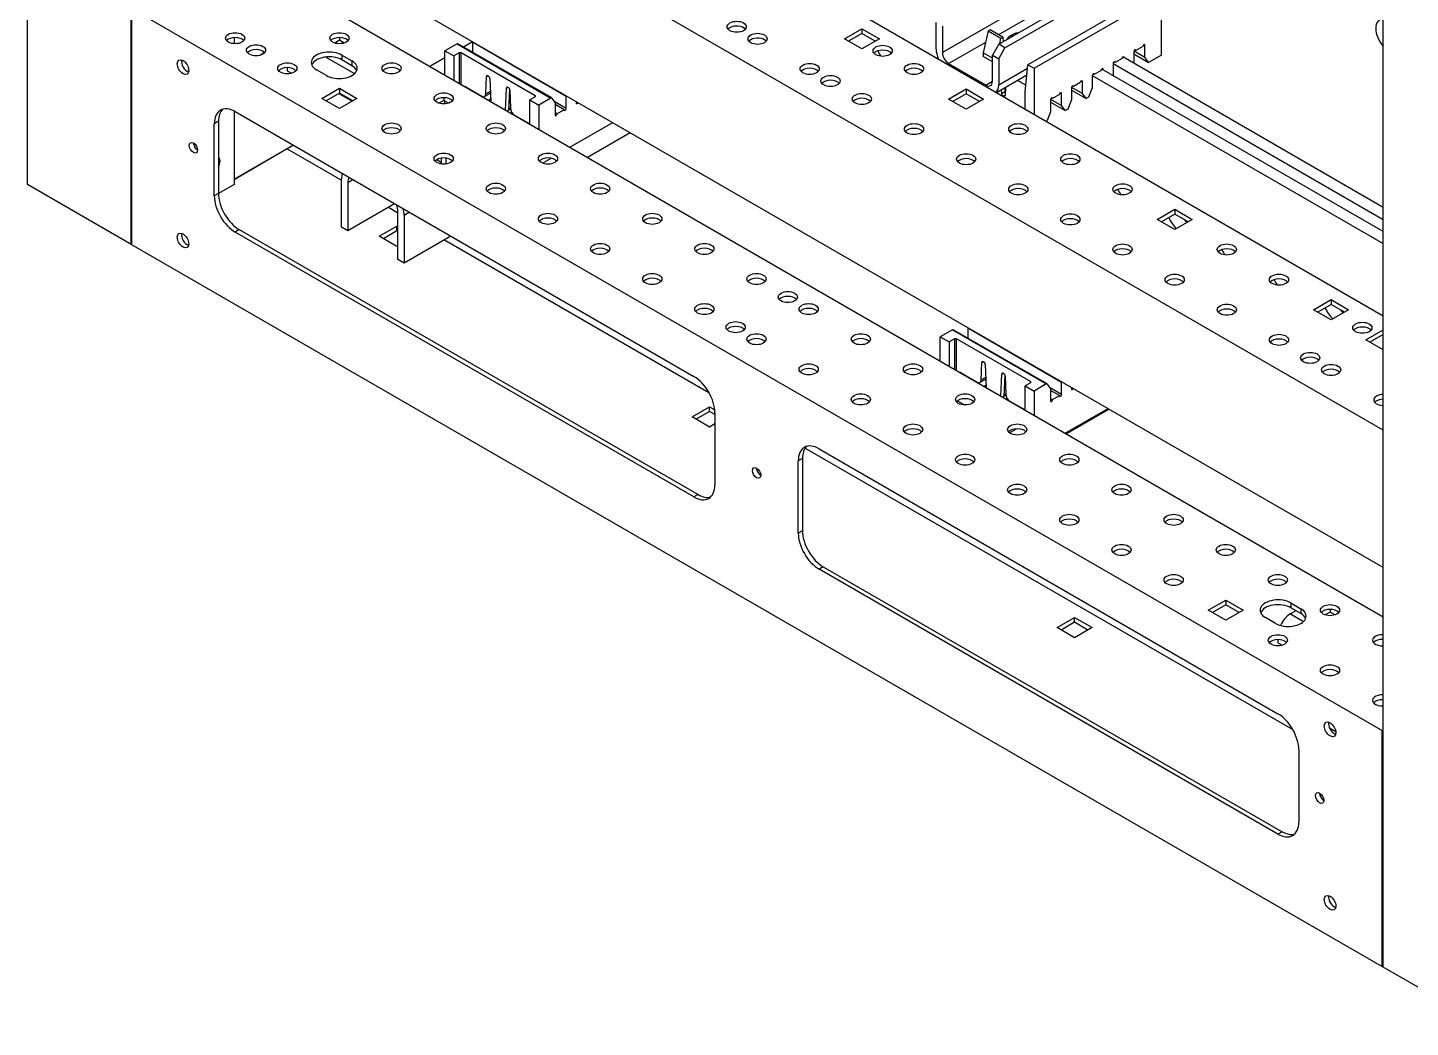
# Model space of a CAD drawing. Header units: millimetres. Extents: x -116965 to 323937, y 291661 to 566926.
# Drawn here: x -25926.7 to -25658.8, y 313488.9 to 313682.6 of the extents above; entities that cross this region are included whole.
import ezdxf

# ---------------------------------------------------------------- set-up
doc = ezdxf.new("R2010")
doc.units = ezdxf.units.MM
doc.layers.add('ALPHA', color=255, linetype='Continuous')

msp = doc.modelspace()

# ---------------------------------------------------------------- linework, layer by layer
at = {"layer": 'ALPHA'}
for p, q in [((-25926.729425, 313652.207901), (-25926.729425, 314118.777375)), ((-25906.526375, 313640.543664), (-25906.526375, 314107.113138)), ((-25664.089764, 313500.572821), (-25664.089764, 313967.142296)), ((-25887.232461, 313755.61136), (-25664.089764, 313626.779864)), ((-25906.425359, 313744.530335), (-25664.190779, 313604.676135)), ((-25906.425359, 313717.935875), (-25664.190779, 313578.081675)), ((-25699.485509, 313706.63323), (-25749.508263, 313677.752579)), ((-25738.598616, 313679.385572), (-25699.485509, 313701.967535)), ((-25737.386433, 313678.685718), (-25699.485509, 313700.567827)), ((-25887.333476, 313697.348497), (-25664.089764, 313568.45868)), ((-25738.598616, 313681.25185), (-25719.174599, 313692.466312)), ((-25708.294039, 313689.650101), (-25732.941761, 313675.419732)), ((-25731.729578, 313674.719878), (-25707.081856, 313688.950247)), ((-25707.081856, 313677.28601), (-25707.081856, 313688.950247)), ((-25906.728405, 313686.384115), (-25906.728405, 313640.660306)), ((-25906.728405, 313686.384115), (-25664.291794, 313546.413272)), ((-25750.720446, 313678.452433), (-25750.720446, 313683.584698)), ((-25886.727385, 313680.684716), (-25886.727385, 313679.486138)), ((-25866.322303, 313680.691079), (-25866.322303, 313680.155412)), ((-25768.499131, 313680.435354), (-25765.105018, 313682.394946)), ((-25765.105018, 313681.461807), (-25767.691009, 313679.968784)), ((-25765.105018, 313682.394946), (-25765.105018, 313681.461807)), ((-25765.105018, 313682.394946), (-25761.710906, 313680.435354)), ((-25762.519028, 313679.968784), (-25765.105018, 313681.461807)), ((-25749.508263, 313682.884843), (-25749.508263, 313677.752579)), ((-25740.618921, 313681.951705), (-25741.572856, 313677.696794)), ((-25740.21486, 313682.184989), (-25740.618921, 313681.951705)), ((-25740.618921, 313681.951705), (-25738.194555, 313680.551996)), ((-25737.790494, 313680.785281), (-25740.21486, 313682.184989)), ((-25738.194555, 313680.551996), (-25737.790494, 313680.785281)), ((-25737.790494, 313680.785281), (-25737.756822, 313679.871582)), ((-25735.729782, 313681.345164), (-25736.335874, 313680.995237)), ((-25866.322303, 313680.155412), (-25867.246341, 313679.621918)), ((-25865.398265, 313679.621918), (-25866.322303, 313680.155412)), ((-25865.514181, 313679.586609), (-25865.514181, 313679.688843)), ((-25843.521433, 313679.462387), (-25845.876816, 313678.102506)), ((-25845.876816, 313673.413483), (-25845.876816, 313678.102506)), ((-25845.876816, 313678.102506), (-25844.155516, 313677.108713)), ((-25843.521433, 313679.462387), (-25825.338688, 313668.964574)), ((-25825.19583, 313668.978725), (-25843.378576, 313679.476538)), ((-25840.528421, 313679.860681), (-25842.286176, 313678.84584)), ((-25840.519044, 313679.884847), (-25840.563413, 313679.770492)), ((-25822.380668, 313669.272679), (-25840.563413, 313679.770492)), ((-25840.563413, 313679.770492), (-25840.563413, 313677.851203)), ((-25765.105018, 313678.475762), (-25768.499131, 313680.435354)), ((-25761.710906, 313680.435354), (-25765.105018, 313678.475762)), ((-25748.29608, 313675.653017), (-25741.099545, 313679.807938)), ((-25738.598616, 313679.385572), (-25739.810799, 313677.28601)), ((-25737.386433, 313678.685718), (-25738.598616, 313679.385572)), ((-25738.598616, 313676.586156), (-25737.386433, 313678.685718)), ((-25738.347497, 313679.530556), (-25738.194555, 313680.551996)), ((-25712.370658, 313678.076639), (-25710.253735, 313676.854433)), ((-25711.991198, 313678.184156), (-25712.193228, 313678.300798)), ((-25710.657796, 313678.953996), (-25711.991198, 313678.184156)), ((-25710.455766, 313679.303923), (-25710.253735, 313679.18728)), ((-25710.253735, 313676.854433), (-25710.253735, 313679.18728)), ((-25880.831193, 313677.774118), (-25881.777637, 313677.227689)), ((-25868.940884, 313676.908242), (-25863.382695, 313673.69922)), ((-25865.83743, 313677.28601), (-25865.83743, 313676.352871)), ((-25865.83743, 313677.28601), (-25863.897937, 313676.166243)), ((-25863.897937, 313675.233104), (-25865.83743, 313676.352871)), ((-25863.897937, 313676.166243), (-25863.897937, 313675.233104)), ((-25845.876816, 313676.772783), (-25848.786055, 313675.093133)), ((-25843.145363, 313677.691925), (-25844.155516, 313677.108713)), ((-25844.155516, 313677.108713), (-25844.155516, 313672.41969)), ((-25843.145363, 313677.691925), (-25843.145363, 313671.836478)), ((-25828.405217, 313669.414983), (-25842.741302, 313677.691925)), ((-25842.741302, 313671.626522), (-25842.741302, 313677.691925)), ((-25748.29608, 313675.653017), (-25741.022982, 313671.453891)), ((-25741.629073, 313677.402652), (-25741.583157, 313677.429162)), ((-25741.585154, 313677.377295), (-25741.629073, 313677.402652)), ((-25741.572856, 313677.696794), (-25741.599208, 313677.012154)), ((-25739.810799, 313675.979615), (-25741.599208, 313677.012154)), ((-25739.810799, 313676.679469), (-25741.572856, 313677.696794)), ((-25739.810799, 313677.28601), (-25738.598616, 313676.586156)), ((-25739.810799, 313672.153746), (-25739.810799, 313677.28601)), ((-25738.598616, 313676.586156), (-25738.598616, 313671.453891)), ((-25733.451384, 313670.115129), (-25732.941761, 313675.419732)), ((-25732.941761, 313675.419732), (-25731.729578, 313674.719878)), ((-25716.435869, 313675.618024), (-25716.435869, 313673.331833)), ((-25716.432453, 313675.662709), (-25664.089764, 313645.442643)), ((-25716.031808, 313675.851309), (-25716.233838, 313675.967951)), ((-25714.698406, 313676.621148), (-25716.031808, 313675.851309)), ((-25664.089764, 313647.775491), (-25714.565129, 313676.917456)), ((-25714.496376, 313676.971075), (-25714.294345, 313676.854433)), ((-25714.294345, 313676.761119), (-25714.294345, 313676.854433)), ((-25712.395259, 313677.950871), (-25712.395259, 313675.664681)), ((-25712.395259, 313677.499256), (-25709.553881, 313675.858786)), ((-25709.553881, 313675.858786), (-25710.253735, 313676.854433)), ((-25707.081856, 313677.28601), (-25709.553881, 313675.858786)), ((-25876.423829, 313674.858961), (-25876.423829, 313674.22998)), ((-25876.423829, 313674.22998), (-25875.605318, 313673.757412)), ((-25868.827482, 313673.320169), (-25870.766975, 313674.439936)), ((-25837.941786, 313669.756093), (-25837.838134, 313673.123656)), ((-25837.838134, 313673.123656), (-25837.545849, 313673.292407)), ((-25837.535272, 313673.286514), (-25837.47966, 313673.254406)), ((-25837.1769, 313672.744881), (-25837.012947, 313668.295926)), ((-25739.028827, 313670.045952), (-25733.130888, 313673.451129)), ((-25733.012946, 313674.678779), (-25738.598616, 313671.453891)), ((-25731.729578, 313674.719878), (-25731.729578, 313665.831729)), ((-25720.476479, 313673.285177), (-25720.476479, 313670.952329)), ((-25720.473064, 313673.329862), (-25664.089764, 313640.776948)), ((-25720.072418, 313673.518461), (-25720.274448, 313673.635104)), ((-25718.739017, 313674.288301), (-25720.072418, 313673.518461)), ((-25664.089764, 313643.109796), (-25718.60574, 313674.584609)), ((-25718.536986, 313674.638228), (-25718.334956, 313674.521586)), ((-25718.334956, 313674.428272), (-25718.334956, 313674.521586)), ((-25869.716416, 313668.887759), (-25866.322303, 313670.847351)), ((-25866.322303, 313670.847351), (-25866.322303, 313669.914212)), ((-25866.322303, 313670.847351), (-25862.928191, 313668.887759)), ((-25841.991643, 313671.170378), (-25841.978081, 313671.178208)), ((-25841.851373, 313671.112721), (-25838.749416, 313669.321805)), ((-25837.084987, 313670.250766), (-25837.941786, 313669.756093)), ((-25834.133573, 313666.633519), (-25833.969619, 313670.893156)), ((-25833.969619, 313670.893156), (-25833.680023, 313671.060355)), ((-25833.66686, 313671.053085), (-25833.611247, 313671.020977)), ((-25833.381843, 313670.767252), (-25833.541935, 313666.607931)), ((-25833.308386, 313670.508405), (-25833.204734, 313667.021154)), ((-25748.29608, 313668.771117), (-25744.901967, 313670.730709)), ((-25744.901967, 313670.730709), (-25744.901967, 313669.79757)), ((-25744.901967, 313670.730709), (-25741.507855, 313668.771117)), ((-25739.810799, 313672.153746), (-25741.022982, 313671.453891)), ((-25738.005128, 313669.812975), (-25738.034862, 313670.619818)), ((-25737.399036, 313670.162902), (-25738.005128, 313669.812975)), ((-25737.42877, 313670.969746), (-25737.399036, 313670.162902)), ((-25737.412784, 313670.535967), (-25737.311777, 313670.47765)), ((-25737.29424, 313671.047416), (-25737.343894, 313669.434199)), ((-25733.330655, 313671.445135), (-25734.968014, 313672.390464)), ((-25733.450878, 313670.114837), (-25733.451384, 313670.115129)), ((-25733.450878, 313666.825522), (-25733.450878, 313670.114837)), ((-25733.323194, 313671.449442), (-25733.330655, 313671.445135)), ((-25726.618206, 313669.972533), (-25726.416176, 313669.855891)), ((-25724.517089, 313670.952329), (-25724.517089, 313668.619482)), ((-25724.517089, 313670.500714), (-25721.675711, 313668.860243)), ((-25724.492488, 313671.078097), (-25722.375566, 313669.855891)), ((-25724.113028, 313671.185614), (-25724.315059, 313671.302256)), ((-25722.779627, 313671.955454), (-25724.113028, 313671.185614)), ((-25722.577596, 313672.305381), (-25722.375566, 313672.188738)), ((-25722.375566, 313669.855891), (-25722.375566, 313672.188738)), ((-25720.476479, 313670.952329), (-25721.176333, 313669.14856)), ((-25866.322303, 313666.928167), (-25869.716416, 313668.887759)), ((-25866.322303, 313669.914212), (-25868.908294, 313668.42119)), ((-25866.423319, 313669.855891), (-25863.837328, 313668.362869)), ((-25863.736313, 313668.42119), (-25866.322303, 313669.914212)), ((-25862.928191, 313668.887759), (-25866.322303, 313666.928167)), ((-25846.119252, 313668.491175), (-25847.04329, 313667.957682)), ((-25846.119252, 313669.026842), (-25846.119252, 313668.491175)), ((-25845.195214, 313667.957682), (-25846.119252, 313668.491175)), ((-25845.876816, 313667.824713), (-25845.876816, 313668.351204)), ((-25839.781034, 313669.91741), (-25839.801237, 313669.905746)), ((-25838.462296, 313669.132708), (-25838.316097, 313669.217116)), ((-25837.072194, 313669.903631), (-25838.177987, 313669.265201)), ((-25837.452144, 313668.549496), (-25837.031247, 313668.792501)), ((-25833.23636, 313668.085169), (-25833.479669, 313668.225644)), ((-25833.248049, 313668.478437), (-25833.465115, 313668.60376)), ((-25828.405217, 313669.181698), (-25829.41537, 313668.598486)), ((-25829.41537, 313668.598486), (-25827.69407, 313667.604693)), ((-25829.41537, 313663.909463), (-25829.41537, 313668.598486)), ((-25828.405217, 313669.414983), (-25828.405217, 313669.181698)), ((-25825.338688, 313668.964574), (-25827.69407, 313667.604693)), ((-25827.69407, 313667.604693), (-25827.69407, 313662.91567)), ((-25825.163724, 313668.948947), (-25824.522191, 313668.03627)), ((-25822.380668, 313666.939832), (-25824.687778, 313668.271843)), ((-25824.522191, 313668.03627), (-25824.522191, 313665.703423)), ((-25822.784729, 313666.706547), (-25824.522191, 313667.709671)), ((-25822.380668, 313669.272679), (-25822.336299, 313669.387033)), ((-25822.380668, 313666.939832), (-25822.380668, 313669.272679)), ((-25820.481581, 313668.316212), (-25820.481581, 313668.03627)), ((-25744.901967, 313666.811525), (-25748.29608, 313668.771117)), ((-25744.901967, 313669.79757), (-25747.487958, 313668.304547)), ((-25742.315977, 313668.304547), (-25744.901967, 313669.79757)), ((-25741.507855, 313668.771117), (-25744.901967, 313666.811525)), ((-25737.702368, 313669.303449), (-25737.341506, 313669.511793)), ((-25737.646756, 313669.271342), (-25737.702368, 313669.303449)), ((-25737.343518, 313669.446416), (-25737.646756, 313669.271342)), ((-25728.557699, 313668.619482), (-25728.557699, 313666.286634)), ((-25728.557699, 313668.167866), (-25725.716322, 313666.527396)), ((-25728.533099, 313668.745249), (-25726.416176, 313667.523044)), ((-25728.153638, 313668.852767), (-25728.355669, 313668.969409)), ((-25726.820237, 313669.622606), (-25728.153638, 313668.852767)), ((-25726.416176, 313667.523044), (-25726.416176, 313669.855891)), ((-25725.716322, 313666.527396), (-25726.416176, 313667.523044)), ((-25724.517089, 313668.619482), (-25725.216943, 313666.815712)), ((-25721.675711, 313668.860243), (-25722.375566, 313669.855891)), ((-25721.176333, 313669.14856), (-25721.675711, 313668.860243)), ((-25886.727385, 313666.432434), (-25886.727385, 313652.207901)), ((-25886.525354, 313666.321627), (-25797.63193, 313614.998985)), ((-25833.18153, 313666.816011), (-25833.815594, 313666.449934)), ((-25833.1893, 313666.811525), (-25833.526603, 313667.006267)), ((-25832.718555, 313665.916886), (-25832.805442, 313665.866722)), ((-25832.397104, 313665.654296), (-25829.41537, 313663.932791)), ((-25824.522191, 313666.169992), (-25824.11813, 313665.936707)), ((-25824.11813, 313665.936707), (-25822.784729, 313666.706547)), ((-25728.557699, 313666.286634), (-25729.199232, 313664.633179)), ((-25725.216943, 313666.815712), (-25725.716322, 313666.527396)), ((-25889.757842, 313664.455349), (-25890.565964, 313663.98878)), ((-25890.565964, 313649.991696), (-25890.565964, 313663.98878)), ((-25889.757842, 313664.455349), (-25889.757842, 313650.458265)), ((-25821.653358, 313659.428063), (-25813.370107, 313664.2104)), ((-25809.975994, 313662.250808), (-25818.259245, 313657.468471)), ((-25875.252052, 313659.812983), (-25886.727385, 313653.187696)), ((-25876.423829, 313659.0898), (-25886.727385, 313653.141039)), ((-25876.423829, 313659.0898), (-25865.918242, 313653.024397)), ((-25847.452498, 313657.036805), (-25846.523313, 313656.50034)), ((-25846.523313, 313656.176986), (-25846.523313, 313657.33692)), ((-25845.715191, 313657.33692), (-25845.715191, 313656.176986)), ((-25826.988225, 313656.347976), (-25825.326835, 313657.30718)), ((-25906.526375, 313640.543664), (-25926.729425, 313652.207901)), ((-25886.727385, 313652.207901), (-25889.757842, 313650.458265)), ((-25865.918242, 313643.949621), (-25865.918242, 313653.28101)), ((-25864.706059, 313652.581156), (-25863.71611, 313653.152704)), ((-25864.706059, 313652.581156), (-25864.706059, 313643.249767)), ((-25889.757842, 313650.458265), (-25890.565964, 313649.991696)), ((-25855.634889, 313648.487009), (-25864.706059, 313643.249767)), ((-25856.847072, 313647.787155), (-25855.008595, 313646.725709)), ((-25855.008595, 313637.650933), (-25855.008595, 313646.982322)), ((-25853.796412, 313646.282468), (-25852.806462, 313646.854016)), ((-25853.796412, 313646.282468), (-25853.796412, 313636.951079)), ((-25707.889978, 313645.442643), (-25704.495866, 313647.402235)), ((-25704.495866, 313646.469096), (-25707.081856, 313644.976074)), ((-25704.495866, 313647.402235), (-25704.495866, 313646.469096)), ((-25704.495866, 313647.402235), (-25701.101753, 313645.442643)), ((-25701.909875, 313644.976074), (-25704.495866, 313646.469096)), ((-25885.717232, 313643.459723), (-25886.525354, 313642.993153)), ((-25885.717232, 313643.459723), (-25796.823808, 313592.137081)), ((-25864.706059, 313643.249767), (-25865.918242, 313643.949621)), ((-25858.604738, 313642.176657), (-25855.210625, 313644.136249)), ((-25855.210625, 313643.20311), (-25857.796616, 313641.710087)), ((-25855.210625, 313644.136249), (-25855.008595, 313644.019606)), ((-25855.210625, 313643.20311), (-25855.210625, 313644.136249)), ((-25855.008595, 313643.086467), (-25855.210625, 313643.20311)), ((-25704.495866, 313643.483051), (-25707.889978, 313645.442643)), ((-25701.101753, 313645.442643), (-25704.495866, 313643.483051)), ((-25906.728405, 313640.660306), (-25664.291794, 313500.689464)), ((-25797.63193, 313591.670511), (-25886.525354, 313642.993153)), ((-25855.210625, 313640.217065), (-25858.604738, 313642.176657)), ((-25844.725242, 313642.188321), (-25853.796412, 313636.951079)), ((-25845.937425, 313641.488467), (-25794.746357, 313611.93329)), ((-25855.008595, 313640.333707), (-25855.210625, 313640.217065)), ((-25853.796412, 313636.951079), (-25855.008595, 313637.650933)), ((-25677.585402, 313627.946288), (-25674.191289, 313629.90588)), ((-25674.191289, 313629.90588), (-25674.191289, 313628.972741)), ((-25674.191289, 313629.90588), (-25670.797177, 313627.946288)), ((-25674.191289, 313625.986696), (-25677.585402, 313627.946288)), ((-25674.191289, 313628.972741), (-25676.77728, 313627.479718)), ((-25671.605299, 313627.479718), (-25674.191289, 313628.972741)), ((-25670.797177, 313627.946288), (-25674.191289, 313625.986696)), ((-25744.554553, 313624.479722), (-25744.598922, 313624.365367)), ((-25747.556942, 313624.057262), (-25749.912324, 313622.697381)), ((-25749.912324, 313618.008358), (-25749.912324, 313622.697381)), ((-25749.912324, 313622.697381), (-25748.191024, 313621.703588)), ((-25747.180872, 313622.2868), (-25748.191024, 313621.703588)), ((-25748.191024, 313621.703588), (-25748.191024, 313617.014565)), ((-25747.556942, 313624.057262), (-25729.374196, 313613.559449)), ((-25729.231339, 313613.5736), (-25747.414085, 313624.071413)), ((-25747.180872, 313622.2868), (-25747.180872, 313616.431353)), ((-25732.440726, 313614.009858), (-25746.776811, 313622.2868)), ((-25746.776811, 313616.221397), (-25746.776811, 313622.2868)), ((-25726.416176, 313613.867554), (-25744.598922, 313624.365367)), ((-25744.598922, 313624.365367), (-25744.598922, 313622.446078)), ((-25667.483876, 313622.114169), (-25664.089764, 313624.073761)), ((-25664.089764, 313620.154578), (-25667.483876, 313622.114169)), ((-25664.089764, 313623.140622), (-25666.675754, 313621.6476)), ((-25741.977294, 313614.350968), (-25741.873642, 313617.718531)), ((-25741.873642, 313617.718531), (-25741.581357, 313617.887282)), ((-25741.570781, 313617.881389), (-25741.515168, 313617.849281)), ((-25741.212409, 313617.339755), (-25741.048455, 313612.890801)), ((-25746.027151, 313615.765253), (-25746.013589, 313615.773083)), ((-25745.886881, 313615.707596), (-25742.784924, 313613.91668)), ((-25744.249523, 313614.762267), (-25744.269726, 313614.750602)), ((-25743.26552, 313614.170824), (-25743.245317, 313614.182488)), ((-25741.107702, 313614.498506), (-25742.213496, 313613.860076)), ((-25741.120495, 313614.845641), (-25741.977294, 313614.350968)), ((-25738.169081, 313611.228394), (-25738.005128, 313615.488031)), ((-25738.005128, 313615.488031), (-25737.715531, 313615.655229)), ((-25737.702368, 313615.64796), (-25737.646756, 313615.615852)), ((-25737.417351, 313615.362127), (-25737.57928, 313611.155089)), ((-25737.343894, 313615.10328), (-25737.240242, 313611.616029)), ((-25732.440726, 313613.776573), (-25733.450878, 313613.193361)), ((-25732.440726, 313614.009858), (-25732.440726, 313613.776573)), ((-25726.416176, 313613.867554), (-25726.371807, 313613.981908)), ((-25726.416176, 313611.534707), (-25726.416176, 313613.867554)), ((-25741.447246, 313613.121043), (-25741.065071, 313613.341691)), ((-25737.208463, 313611.36918), (-25737.810697, 313611.02148)), ((-25737.215073, 313611.400779), (-25737.562111, 313611.601142)), ((-25737.271868, 313612.680044), (-25737.515177, 313612.820519)), ((-25737.283557, 313613.073312), (-25737.500624, 313613.198635)), ((-25733.450878, 313613.193361), (-25731.729578, 313612.199568)), ((-25733.450878, 313608.504338), (-25733.450878, 313613.193361)), ((-25729.374196, 313613.559449), (-25731.729578, 313612.199568)), ((-25731.729578, 313612.199568), (-25731.729578, 313607.510545)), ((-25729.199232, 313613.543822), (-25728.557699, 313612.631145)), ((-25726.416176, 313611.534707), (-25728.723287, 313612.866718)), ((-25728.557699, 313612.631145), (-25728.557699, 313610.298297)), ((-25726.820237, 313611.301422), (-25728.557699, 313612.304546)), ((-25728.153638, 313610.531582), (-25726.820237, 313611.301422)), ((-25724.517089, 313612.911087), (-25724.517089, 313612.631145)), ((-25797.995585, 313607.183946), (-25794.601473, 313609.143538)), ((-25794.601473, 313609.143538), (-25793.620518, 313608.577184)), ((-25794.601473, 313608.210399), (-25794.601473, 313609.143538)), ((-25746.586375, 313610.27933), (-25745.231109, 313609.496867)), ((-25736.432612, 313610.249171), (-25733.450878, 313608.527666)), ((-25735.972219, 313609.983363), (-25735.992422, 313609.971699)), ((-25728.557699, 313610.764867), (-25728.153638, 313610.531582)), ((-25725.688866, 313604.022938), (-25717.405615, 313608.805275)), ((-25717.203585, 313608.688633), (-25725.486836, 313603.906296)), ((-25794.601473, 313605.224354), (-25797.995585, 313607.183946)), ((-25794.601473, 313608.210399), (-25797.187463, 313606.717377)), ((-25793.59132, 313607.627187), (-25794.601473, 313608.210399)), ((-25793.59132, 313605.807566), (-25794.601473, 313605.224354)), ((-25793.59132, 313608.000443), (-25793.59132, 313594.003359)), ((-25736.484849, 313604.088562), (-25735.129584, 313604.871025)), ((-25664.089764, 313604.734456), (-25664.190779, 313604.676135)), ((-25664.190779, 313604.676135), (-25664.190779, 313578.081675)), ((-25776.079418, 313601.155928), (-25681.609272, 313546.613564)), ((-25773.388269, 313601.001901), (-25684.494845, 313549.679258)), ((-25776.620757, 313599.135623), (-25777.428879, 313598.669053)), ((-25777.428879, 313584.671969), (-25777.428879, 313598.669053)), ((-25776.620757, 313599.135623), (-25776.620757, 313585.138539)), ((-25796.823808, 313592.137081), (-25797.63193, 313591.670511)), ((-25776.620757, 313585.138539), (-25777.428879, 313584.671969)), ((-25772.580147, 313578.139996), (-25773.388269, 313577.673427)), ((-25684.494845, 313526.350785), (-25773.388269, 313577.673427)), ((-25772.580147, 313578.139996), (-25683.686723, 313526.817354)), ((-25664.190779, 313578.081675), (-25664.089764, 313578.139996)), ((-25697.990483, 313569.741746), (-25694.596371, 313571.701338)), ((-25694.596371, 313571.701338), (-25694.596371, 313570.768199)), ((-25694.596371, 313571.701338), (-25691.202258, 313569.741746)), ((-25681.989667, 313571.141454), (-25681.989667, 313570.208315)), ((-25681.989667, 313571.141454), (-25680.050174, 313570.021688)), ((-25727.284907, 313566.359117), (-25723.890795, 313568.318709)), ((-25723.890795, 313568.318709), (-25720.496682, 313566.359117)), ((-25723.890795, 313567.38557), (-25723.890795, 313568.318709)), ((-25694.596371, 313567.782154), (-25697.990483, 313569.741746)), ((-25694.596371, 313570.768199), (-25697.182361, 313569.275176)), ((-25692.01038, 313569.275176), (-25694.596371, 313570.768199)), ((-25691.202258, 313569.741746), (-25694.596371, 313567.782154)), ((-25684.979719, 313567.175614), (-25686.919211, 313568.29538)), ((-25680.999717, 313569.636768), (-25682.070479, 313569.018563)), ((-25682.070479, 313569.018563), (-25679.534932, 313567.554665)), ((-25680.050174, 313569.088549), (-25681.989667, 313570.208315)), ((-25680.050174, 313570.021688), (-25680.050174, 313569.088549)), ((-25674.39332, 313569.345162), (-25675.317358, 313568.811668)), ((-25674.39332, 313569.880829), (-25674.39332, 313569.345162)), ((-25673.469282, 313568.811668), (-25674.39332, 313569.345162)), ((-25673.585198, 313568.776358), (-25673.585198, 313568.878592)), ((-25723.890795, 313564.399525), (-25727.284907, 313566.359117)), ((-25723.890795, 313567.38557), (-25726.476785, 313565.892548)), ((-25721.304804, 313565.892548), (-25723.890795, 313567.38557)), ((-25720.496682, 313566.359117), (-25723.890795, 313564.399525)), ((-25684.494845, 313564.04871), (-25684.494845, 313563.419729)), ((-25684.494845, 313563.419729), (-25683.676334, 313562.947162)), ((-25674.503048, 313546.919865), (-25673.29713, 313546.223627)), ((-25664.291794, 313546.413272), (-25664.089764, 313546.529914)), ((-25664.291794, 313500.689464), (-25664.291794, 313546.413272)), ((-25680.454235, 313542.680716), (-25680.454235, 313528.683632)), ((-25683.686723, 313526.817354), (-25684.494845, 313526.350785)), ((-25664.089764, 313500.806106), (-25664.291794, 313500.689464)), ((-25643.886713, 313488.908584), (-25664.089764, 313500.572821))]:
    msp.add_line(p, q, dxfattribs=at)
for centre, major_axis, start_param, end_param in [((-25789.348679, 313682.768201), (-1.857143, 0), 2.3561944902, 8.6393797974), ((-25663.079611, 313681.018566), (-1.742857, 3.018717), 5.9200614774, 8.2171054637), ((-25886.525354, 313680.551996), (-1.857143, 0), 2.3561944902, 8.6393797974), ((-25886.525354, 313679.618857), (-1.857143, 0), 3.5917893435, 5.8329886172), ((-25866.322303, 313680.551996), (-1.857143, 0), 2.3561944902, 8.6393797974), ((-25866.322303, 313679.618857), (-1.857143, 0), 3.5917893435, 5.8329886172), ((-25789.348679, 313681.835062), (-1.857143, 0), 5.4977871438, 5.8329886172), ((-25789.348679, 313681.835062), (-1.857143, 0), 3.5917893435, 5.4977871438), ((-25785.308069, 313680.435354), (-1.857143, 0), 2.3561944902, 8.6393797974), ((-25734.558005, 313679.968784), (-2.514286, 0), 5.4977871438, 6.048268686), ((-25734.558005, 313680.668638), (-1.657143, 0), 4.8150711722, 6.1805031154), ((-25882.484744, 313678.219149), (-1.857143, 0), 2.3561944902, 8.6393797974), ((-25882.484744, 313677.28601), (-1.857143, 0), 3.5917893435, 5.8329886172), ((-25868.302202, 313675.862973), (-3.485714, 0), 3.926990817, 7.0685834706), ((-25843.521433, 313679.229102), (0.142857, 0.247436), 0, 0.7853981634), ((-25785.308069, 313679.502215), (-1.857143, 0), 5.4977871438, 5.8329886172), ((-25785.308069, 313679.502215), (-1.857143, 0), 3.5917893435, 5.4977871438), ((-25761.064408, 313678.102506), (-1.857143, 0), 5.4977871438, 11.780972451), ((-25761.064408, 313677.169367), (-1.857143, 0), 3.5917893435, 5.8329886172), ((-25760.054256, 313678.685718), (-1.742857, 3.018717), 1.437095088, 1.790636245), ((-25748.29608, 313677.052725), (-1.714286, 2.96923), 0.7853981634, 1.4185227957), ((-25712.193228, 313678.067514), (0.142857, 0.247436), 5.4977871438, 8.6393797974), ((-25710.455766, 313679.070638), (0.142857, 0.247436), 5.4977871438, 8.6393797974), ((-25896.62688, 313674.953162), (-0.785714, 1.360897), 0.7853981634, 7.0685834706), ((-25895.818758, 313675.419732), (-0.785714, 1.360897), 0.5401439777, 2.6014486759), ((-25876.423829, 313674.719878), (-1.857143, 0), 2.3561944902, 8.6393797974), ((-25868.302202, 313674.929834), (-3.485714, 0), 3.926990817, 6.0492182714), ((-25866.362709, 313674.743206), (-3.485714, 0), 0.7853981634, 3.926990817), ((-25856.220778, 313674.719878), (-1.857143, 0), 2.3561944902, 8.6393797974), ((-25842.943333, 313677.575283), (-0.285714, 0), 3.926990817, 5.4977871438), ((-25775.206544, 313674.603235), (-1.857143, 0), 5.4977871438, 11.780972451), ((-25755.003493, 313674.603235), (-1.857143, 0), 5.4977871438, 11.780972451), ((-25748.29608, 313677.052725), (-0.857143, 1.484615), 0.7853981634, 2.3561944902), ((-25716.233838, 313675.734666), (0.142857, 0.247436), 5.4977871438, 8.6393797974), ((-25714.496376, 313676.737791), (0.142857, 0.247436), 5.4977871438, 8.6393797974), ((-25876.423829, 313673.786739), (-1.857143, 0), 3.5917893435, 5.8329886172), ((-25866.362709, 313673.810067), (-3.485714, 0), 3.3755596893, 3.926990817), ((-25856.220778, 313673.786739), (-1.857143, 0), 3.5917893435, 5.8329886172), ((-25837.535272, 313672.936587), (-0.214286, 0.371154), 5.4977871438, 7.0336768855), ((-25837.47966, 313672.904479), (-0.214286, 0.371154), 3.9704417124, 5.4977871438), ((-25775.206544, 313673.670096), (-1.857143, 0), 3.5917893435, 5.8329886172), ((-25771.165934, 313672.270388), (-1.857143, 0), 5.4977871438, 11.780972451), ((-25755.003493, 313673.670096), (-1.857143, 0), 3.5917893435, 5.8329886172), ((-25720.274448, 313673.401819), (0.142857, 0.247436), 5.4977871438, 8.6393797974), ((-25718.536986, 313674.404943), (0.142857, 0.247436), 5.4977871438, 8.6393797974), ((-25846.119252, 313668.887759), (-1.857143, 0), 2.3561944902, 8.6393797974), ((-25842.943333, 313671.50988), (-0.285714, 0), 3.926990817, 4.3780176288), ((-25841.851373, 313669.713013), (-0.857143, 1.484615), 5.4977871438, 5.6806158605), ((-25833.66686, 313670.703158), (-0.214286, 0.371154), 5.4977871438, 7.0251325752), ((-25833.611247, 313670.67105), (-0.214286, 0.371154), 3.961897402, 5.4977871438), ((-25771.165934, 313671.337249), (-1.857143, 0), 3.5917893435, 5.8329886172), ((-25765.105018, 313668.771117), (-1.857143, 0), 5.4977871438, 11.780972451), ((-25741.022982, 313672.8536), (-0.857143, 1.484615), 2.3561944902, 3.926990817), ((-25741.022982, 313672.8536), (-1.714286, 2.96923), 3.2938661847, 3.926990817), ((-25737.096276, 313670.003304), (-0.214286, 0.371154), 0.8288490588, 1.4798786113), ((-25733.330655, 313672.844843), (-0.857143, 1.484615), 2.3561944902, 2.3617043931), ((-25726.618206, 313669.739249), (0.142857, 0.247436), 5.4977871438, 8.6393797974), ((-25724.315059, 313671.068972), (0.142857, 0.247436), 5.4977871438, 8.6393797974), ((-25722.577596, 313672.072096), (0.142857, 0.247436), 5.4977871438, 8.6393797974), ((-25886.525354, 313661.655932), (-2.857143, 4.948717), 5.4977871438, 7.0685834706), ((-25846.119252, 313667.95462), (-1.857143, 0), 3.5917893435, 5.8329886172), ((-25838.749416, 313670.254944), (-0.571429, 0.989743), 2.3561944902, 3.8920842319), ((-25828.607248, 313669.29834), (-0.285714, 0), 2.3561944902, 3.926990817), ((-25825.338688, 313668.731289), (0.142857, 0.247436), 6.0213859194, 7.0685834706), ((-25820.27955, 313668.152912), (0.142857, 0.247436), 2.3561944902, 4.854286035), ((-25765.105018, 313667.837978), (-1.857143, 0), 3.5917893435, 5.8329886172), ((-25737.702368, 313669.653376), (-0.214286, 0.371154), 0.8288490588, 2.3561944902), ((-25737.646756, 313669.621269), (-0.214286, 0.371154), 2.3561944902, 3.8920842319), ((-25728.355669, 313668.736124), (0.142857, 0.247436), 5.4977871438, 8.6393797974), ((-25885.717232, 313662.122502), (-2.857143, 4.948717), 0.1418970546, 0.7853981634), ((-25832.397104, 313666.587435), (-0.571429, 0.989743), 0.8203047484, 2.3561944902), ((-25824.320161, 313665.820065), (0.142857, 0.247436), 2.3561944902, 5.4977871438), ((-25822.582698, 313666.823189), (0.142857, 0.247436), 2.3561944902, 5.4977871438), ((-25729.374196, 313664.648806), (0.142857, 0.247436), 4.1462534621, 4.9741883682), ((-25856.220778, 313663.055641), (-1.857143, 0), 2.3561944902, 8.6393797974), ((-25856.220778, 313662.122502), (-1.857143, 0), 3.5917893435, 5.8329886172), ((-25836.017727, 313663.055641), (-1.857143, 0), 2.3561944902, 8.6393797974), ((-25836.017727, 313662.122502), (-1.857143, 0), 3.5917893435, 5.8329886172), ((-25755.003493, 313662.938998), (-1.857143, 0), 5.4977871438, 11.780972451), ((-25755.003493, 313662.005859), (-1.857143, 0), 3.5917893435, 5.8329886172), ((-25734.800442, 313662.938998), (-1.857143, 0), 5.4977871438, 11.780972451), ((-25734.800442, 313662.005859), (-1.857143, 0), 3.5917893435, 5.8329886172), ((-25894.606575, 313659.323085), (-0.571429, 0.989743), 0.7853981634, 7.0685834706), ((-25893.798453, 313659.789654), (-0.571429, 0.989743), 0.7853981634, 2.3561944902), ((-25890.767995, 313655.940456), (0.928571, 1.608333), 4.8046272362, 6.1909470514), ((-25846.119252, 313657.223522), (-1.857143, 0), 2.3561944902, 8.6393797974), ((-25846.119252, 313656.290383), (-1.857143, 0), 3.5917893435, 5.8329886172), ((-25825.916202, 313657.223522), (-1.857143, 0), 2.3561944902, 8.6393797974), ((-25825.916202, 313656.290383), (-1.857143, 0), 3.5917893435, 5.8329886172), ((-25744.901967, 313657.10688), (-1.857143, 0), 5.4977871438, 11.780972451), ((-25744.901967, 313656.173741), (-1.857143, 0), 3.5917893435, 5.8329886172), ((-25724.698917, 313657.10688), (-1.857143, 0), 5.4977871438, 11.780972451), ((-25724.698917, 313656.173741), (-1.857143, 0), 3.5917893435, 5.8329886172), ((-25862.685754, 313651.414732), (-2.285714, 3.958973), 0.4741469183, 0.7853981634), ((-25862.685754, 313651.414732), (-1.428571, 2.474358), 0.2733084105, 0.7853981634), ((-25836.017727, 313651.391404), (-1.857143, 0), 2.3561944902, 8.6393797974), ((-25836.017727, 313650.458265), (-1.857143, 0), 3.5917893435, 5.8329886172), ((-25815.814676, 313651.391404), (-1.857143, 0), 2.3561944902, 8.6393797974), ((-25815.814676, 313650.458265), (-1.857143, 0), 3.5917893435, 5.8329886172), ((-25734.800442, 313651.274762), (-1.857143, 0), 5.4977871438, 11.780972451), ((-25734.800442, 313650.341623), (-1.857143, 0), 3.5917893435, 5.8329886172), ((-25714.597391, 313651.274762), (-1.857143, 0), 5.4977871438, 11.780972451), ((-25714.597391, 313650.341623), (-1.857143, 0), 3.5917893435, 5.8329886172), ((-25713.587239, 313651.857973), (-1.742857, 3.018717), 1.437095088, 1.790636245), ((-25886.525354, 313647.658848), (-2.857143, 4.948717), 0.7853981634, 2.3561944902), ((-25885.717232, 313648.125418), (-2.857143, 4.948717), 0.7853981634, 2.3561944902), ((-25857.0289, 313648.148746), (-1.428571, 2.474358), 3.926990817, 4.4390805699), ((-25857.0289, 313648.148746), (-2.285714, 3.958973), 3.926990817, 4.238242062), ((-25825.916202, 313645.559286), (-1.857143, 0), 2.3561944902, 8.6393797974), ((-25805.713151, 313645.559286), (-1.857143, 0), 2.3561944902, 8.6393797974), ((-25724.698917, 313645.442643), (-1.857143, 0), 5.4977871438, 11.780972451), ((-25703.485713, 313646.025855), (-1.742857, 3.018717), 1.3129257495, 2.0792881129), ((-25825.916202, 313644.626147), (-1.857143, 0), 3.5917893435, 5.8329886172), ((-25805.713151, 313644.626147), (-1.857143, 0), 3.5917893435, 5.8329886172), ((-25724.698917, 313644.509504), (-1.857143, 0), 3.5917893435, 5.8329886172), ((-25701.465408, 313647.192279), (-1.742857, 3.018717), 1.8382778164, 2.0792881129), ((-25896.62688, 313641.36016), (-0.785714, 1.360897), 0.7853981634, 7.0685834706), ((-25895.818758, 313641.82673), (-0.785714, 1.360897), 0.5401439777, 2.6014486759), ((-25815.814676, 313639.727167), (-1.857143, 0), 2.3561944902, 8.6393797974), ((-25795.611625, 313639.727167), (-1.857143, 0), 2.3561944902, 8.6393797974), ((-25714.597391, 313639.610525), (-1.857143, 0), 5.4977871438, 11.780972451), ((-25694.39434, 313639.610525), (-1.857143, 0), 5.4977871438, 11.780972451), ((-25815.814676, 313638.794028), (-1.857143, 0), 3.5917893435, 5.8329886172), ((-25795.611625, 313638.794028), (-1.857143, 0), 3.5917893435, 5.8329886172), ((-25714.597391, 313638.677386), (-1.857143, 0), 3.5917893435, 5.8329886172), ((-25694.39434, 313638.677386), (-1.857143, 0), 3.5917893435, 5.8329886172), ((-25693.384188, 313640.193737), (-1.742857, 3.018717), 1.437095088, 1.790636245), ((-25805.713151, 313633.895049), (-1.857143, 0), 2.3561944902, 8.6393797974), ((-25805.713151, 313632.96191), (-1.857143, 0), 3.5917893435, 5.8329886172), ((-25785.5101, 313633.895049), (-1.857143, 0), 2.3561944902, 8.6393797974), ((-25785.5101, 313632.96191), (-1.857143, 0), 3.5917893435, 5.8329886172), ((-25704.495866, 313633.778406), (-1.857143, 0), 5.4977871438, 11.780972451), ((-25704.495866, 313632.845267), (-1.857143, 0), 3.5917893435, 5.8329886172), ((-25684.292815, 313633.778406), (-1.857143, 0), 5.4977871438, 11.780972451), ((-25684.292815, 313632.845267), (-1.857143, 0), 3.5917893435, 5.8329886172), ((-25683.282662, 313634.361618), (-1.742857, 3.018717), 1.437095088, 1.790636245), ((-25779.449184, 313630.395778), (-1.857143, 0), 2.3561944902, 8.6393797974), ((-25779.449184, 313629.462639), (-1.857143, 0), 3.5917893435, 5.8329886172), ((-25795.611625, 313628.06293), (-1.857143, 0), 2.3561944902, 8.6393797974), ((-25795.611625, 313627.129791), (-1.857143, 0), 3.5917893435, 5.8329886172), ((-25775.408574, 313628.06293), (-1.857143, 0), 2.3561944902, 8.6393797974), ((-25775.408574, 313627.129791), (-1.857143, 0), 3.5917893435, 5.8329886172), ((-25694.39434, 313627.946288), (-1.857143, 0), 5.4977871438, 11.780972451), ((-25694.39434, 313627.013149), (-1.857143, 0), 3.5917893435, 5.8329886172), ((-25673.181137, 313628.5295), (-1.742857, 3.018717), 1.3129257495, 2.0792881129), ((-25671.160832, 313629.695923), (-1.742857, 3.018717), 1.8382778164, 2.0792881129), ((-25789.55071, 313624.563659), (-1.857143, 0), 2.3561944902, 8.6393797974), ((-25789.55071, 313623.63052), (-1.857143, 0), 3.5917893435, 5.8329886172), ((-25668.130374, 313624.447017), (-1.857143, 0), 5.4977871438, 11.780972451), ((-25668.130374, 313623.513878), (-1.857143, 0), 3.5917893435, 5.8329886172), ((-25785.5101, 313622.230812), (-1.857143, 0), 2.3561944902, 8.6393797974), ((-25785.5101, 313621.297673), (-1.857143, 0), 3.5917893435, 5.8329886172), ((-25765.307049, 313622.230812), (-1.857143, 0), 2.3561944902, 8.6393797974), ((-25765.307049, 313621.297673), (-1.857143, 0), 3.5917893435, 5.8329886172), ((-25747.556942, 313623.823977), (0.142857, 0.247436), 0, 0.7853981634), ((-25746.978841, 313622.170158), (-0.285714, 0), 3.926990817, 5.4977871438), ((-25684.292815, 313622.114169), (-1.857143, 0), 5.4977871438, 11.780972451), ((-25684.292815, 313621.18103), (-1.857143, 0), 3.5917893435, 5.8329886172), ((-25678.2319, 313618.614898), (-1.857143, 0), 5.4977871438, 11.780972451), ((-25775.408574, 313616.398693), (-1.857143, 0), 2.3561944902, 8.6393797974), ((-25775.408574, 313615.465554), (-1.857143, 0), 3.5917893435, 5.8329886172), ((-25755.205523, 313616.398693), (-1.857143, 0), 2.3561944902, 8.6393797974), ((-25755.205523, 313615.465554), (-1.857143, 0), 3.5917893435, 5.8329886172), ((-25741.570781, 313617.531462), (-0.214286, 0.371154), 5.4977871438, 7.0336768855), ((-25741.515168, 313617.499354), (-0.214286, 0.371154), 3.9704417124, 5.4977871438), ((-25678.2319, 313617.681759), (-1.857143, 0), 3.5917893435, 5.8329886172), ((-25674.191289, 313616.282051), (-1.857143, 0), 5.4977871438, 11.780972451), ((-25674.191289, 313615.348912), (-1.857143, 0), 3.5917893435, 5.8329886172), ((-25797.63193, 313610.33329), (-2.857143, 4.948717), 3.926990817, 5.4977871438), ((-25746.978841, 313616.104755), (-0.285714, 0), 3.926990817, 4.3780176288), ((-25745.886881, 313614.307888), (-0.857143, 1.484615), 5.4977871438, 5.6806158605), ((-25742.784924, 313614.849819), (-0.571429, 0.989743), 2.3561944902, 3.8920842319), ((-25737.702368, 313615.298033), (-0.214286, 0.371154), 5.4977871438, 7.0251325752), ((-25737.646756, 313615.265925), (-0.214286, 0.371154), 3.961897402, 5.4977871438), ((-25732.642756, 313613.893215), (-0.285714, 0), 2.3561944902, 3.926990817), ((-25765.307049, 313610.566575), (-1.857143, 0), 2.3561944902, 8.6393797974), ((-25745.103998, 313610.566575), (-1.857143, 0), 2.3561944902, 8.6393797974), ((-25736.432612, 313611.18231), (-0.571429, 0.989743), 0.8203047484, 2.3561944902), ((-25729.374196, 313613.326164), (0.142857, 0.247436), 6.0213859194, 7.0685834706), ((-25726.618206, 313611.418064), (0.142857, 0.247436), 2.3561944902, 5.4977871438), ((-25724.315059, 313612.747787), (0.142857, 0.247436), 2.3561944902, 4.854286035), ((-25664.089764, 313610.449933), (-1.857143, 0), 5.4977871438, 7.853981634), ((-25664.089764, 313610.449933), (-1.857143, 0), 4.7123889804, 5.4977871438), ((-25765.307049, 313609.633436), (-1.857143, 0), 3.5917893435, 5.8329886172), ((-25745.103998, 313609.633436), (-1.857143, 0), 3.5917893435, 5.8329886172), ((-25728.355669, 313610.41494), (0.142857, 0.247436), 2.3561944902, 5.4977871438), ((-25664.089764, 313609.516794), (-1.857143, 0), 4.7123889804, 5.8329886172), ((-25755.205523, 313604.734456), (-1.857143, 0), 2.3561944902, 8.6393797974), ((-25735.002473, 313604.734456), (-1.857143, 0), 2.3561944902, 8.6393797974), ((-25755.205523, 313603.801318), (-1.857143, 0), 3.5917893435, 5.8329886172), ((-25735.002473, 313603.801318), (-1.857143, 0), 3.5917893435, 5.8329886172), ((-25773.388269, 313596.336206), (-2.857143, 4.948717), 5.4977871438, 7.0685834706), ((-25772.580147, 313596.802775), (-2.857143, 4.948717), 0.1418970546, 0.7853981634), ((-25745.103998, 313598.902338), (-1.857143, 0), 2.3561944902, 8.6393797974), ((-25745.103998, 313597.969199), (-1.857143, 0), 3.5917893435, 5.8329886172), ((-25724.900947, 313598.902338), (-1.857143, 0), 2.3561944902, 8.6393797974), ((-25724.900947, 313597.969199), (-1.857143, 0), 3.5917893435, 5.8329886172), ((-25785.5101, 313596.336206), (-0.571429, 0.989743), 0.7853981634, 7.0685834706), ((-25784.701978, 313596.802775), (-0.571429, 0.989743), 0.7853981634, 2.3561944902), ((-25797.63193, 313596.336206), (-2.857143, 4.948717), 2.3561944902, 3.926990817), ((-25735.002473, 313593.07022), (-1.857143, 0), 2.3561944902, 8.6393797974), ((-25735.002473, 313592.137081), (-1.857143, 0), 3.5917893435, 5.8329886172), ((-25714.799422, 313593.07022), (-1.857143, 0), 2.3561944902, 8.6393797974), ((-25714.799422, 313592.137081), (-1.857143, 0), 3.5917893435, 5.8329886172), ((-25796.823808, 313596.802775), (-2.857143, 4.948717), 2.3561944902, 2.999695599), ((-25724.900947, 313587.238101), (-1.857143, 0), 2.3561944902, 8.6393797974), ((-25724.900947, 313586.304962), (-1.857143, 0), 3.5917893435, 5.8329886172), ((-25704.697896, 313587.238101), (-1.857143, 0), 2.3561944902, 8.6393797974), ((-25704.697896, 313586.304962), (-1.857143, 0), 3.5917893435, 5.8329886172), ((-25773.388269, 313582.339122), (-2.857143, 4.948717), 0.7853981634, 2.3561944902), ((-25772.580147, 313582.805691), (-2.857143, 4.948717), 0.7853981634, 2.3561944902), ((-25714.799422, 313581.405983), (-1.857143, 0), 2.3561944902, 8.6393797974), ((-25714.799422, 313580.472844), (-1.857143, 0), 3.5917893435, 5.8329886172), ((-25694.596371, 313581.405983), (-1.857143, 0), 2.3561944902, 8.6393797974), ((-25694.596371, 313580.472844), (-1.857143, 0), 3.5917893435, 5.8329886172), ((-25704.697896, 313575.573864), (-1.857143, 0), 2.3561944902, 8.6393797974), ((-25684.494845, 313575.573864), (-1.857143, 0), 2.3561944902, 8.6393797974), ((-25704.697896, 313574.640725), (-1.857143, 0), 3.5917893435, 5.8329886172), ((-25684.494845, 313574.640725), (-1.857143, 0), 3.5917893435, 5.8329886172), ((-25684.454439, 313569.718417), (-3.485714, 0), 3.926990817, 7.0685834706), ((-25684.454439, 313568.785278), (-3.485714, 0), 3.926990817, 6.0492182714), ((-25674.39332, 313569.741746), (-1.857143, 0), 2.3561944902, 8.6393797974), ((-25682.514946, 313568.598651), (-3.485714, 0), 0.7853981634, 3.926990817), ((-25682.070479, 313566.219146), (1.714286, 2.96923), 0.7853981634, 1.712220204), ((-25682.514946, 313567.665512), (-3.485714, 0), 3.3755596893, 3.926990817), ((-25674.39332, 313568.808607), (-1.857143, 0), 3.5917893435, 5.8329886172), ((-25684.494845, 313563.909627), (-1.857143, 0), 2.3561944902, 8.6393797974), ((-25684.494845, 313562.976488), (-1.857143, 0), 3.5917893435, 5.8329886172), ((-25664.291794, 313563.909627), (-1.857143, 0), 4.6033876036, 7.9629830108), ((-25664.291794, 313562.976488), (-1.857143, 0), 4.6033876036, 5.8329886172), ((-25674.39332, 313558.077509), (-1.857143, 0), 2.3561944902, 8.6393797974), ((-25674.39332, 313557.14437), (-1.857143, 0), 3.5917893435, 5.8329886172), ((-25664.291794, 313552.245391), (-1.857143, 0), 4.6033876036, 7.9629830108), ((-25664.291794, 313551.312252), (-1.857143, 0), 4.6033876036, 5.8329886172), ((-25684.494845, 313545.013564), (-2.857143, 4.948717), 3.926990817, 5.4977871438), ((-25674.39332, 313546.646557), (-0.785714, 1.360897), 0.7853981634, 7.0685834706), ((-25673.585198, 313547.113126), (-0.785714, 1.360897), 0.5401439777, 2.6014486759), ((-25676.413625, 313533.349327), (-0.571429, 0.989743), 0.7853981634, 7.0685834706), ((-25675.605503, 313533.815896), (-0.571429, 0.989743), 0.7853981634, 2.3561944902), ((-25684.494845, 313531.016479), (-2.857143, 4.948717), 2.3561944902, 3.926990817), ((-25683.686723, 313531.483049), (-2.857143, 4.948717), 2.3561944902, 2.999695599), ((-25674.39332, 313513.053555), (-0.785714, 1.360897), 0.7853981634, 7.0685834706), ((-25673.585198, 313513.520124), (-0.785714, 1.360897), 0.5401439777, 2.6014486759)]:
    msp.add_ellipse(centre, major_axis=major_axis, ratio=0.5773502692, start_param=start_param, end_param=end_param, dxfattribs=at)

doc.saveas('drawing.dxf')
